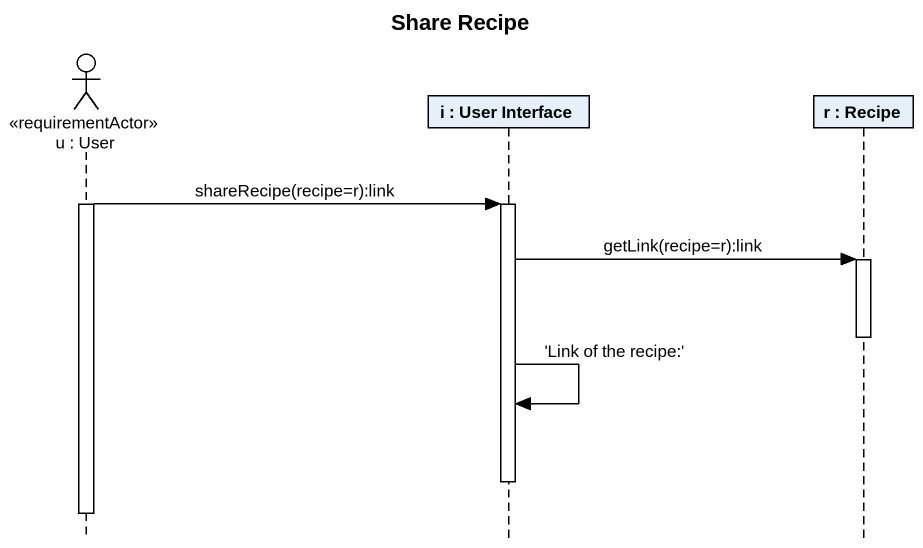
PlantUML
@startuml
title Share Recipe
hide footbox
actor "u : User" as u <<requirementActor>>
participant "i : User Interface" as i
participant "r : Recipe" as r

activate u
u -> i : shareRecipe(recipe=r):link
activate i
i -> r : getLink(recipe=r):link
activate r
deactivate r
i -> i : 'Link of the recipe:'
deactivate i
deactivate u
@enduml
